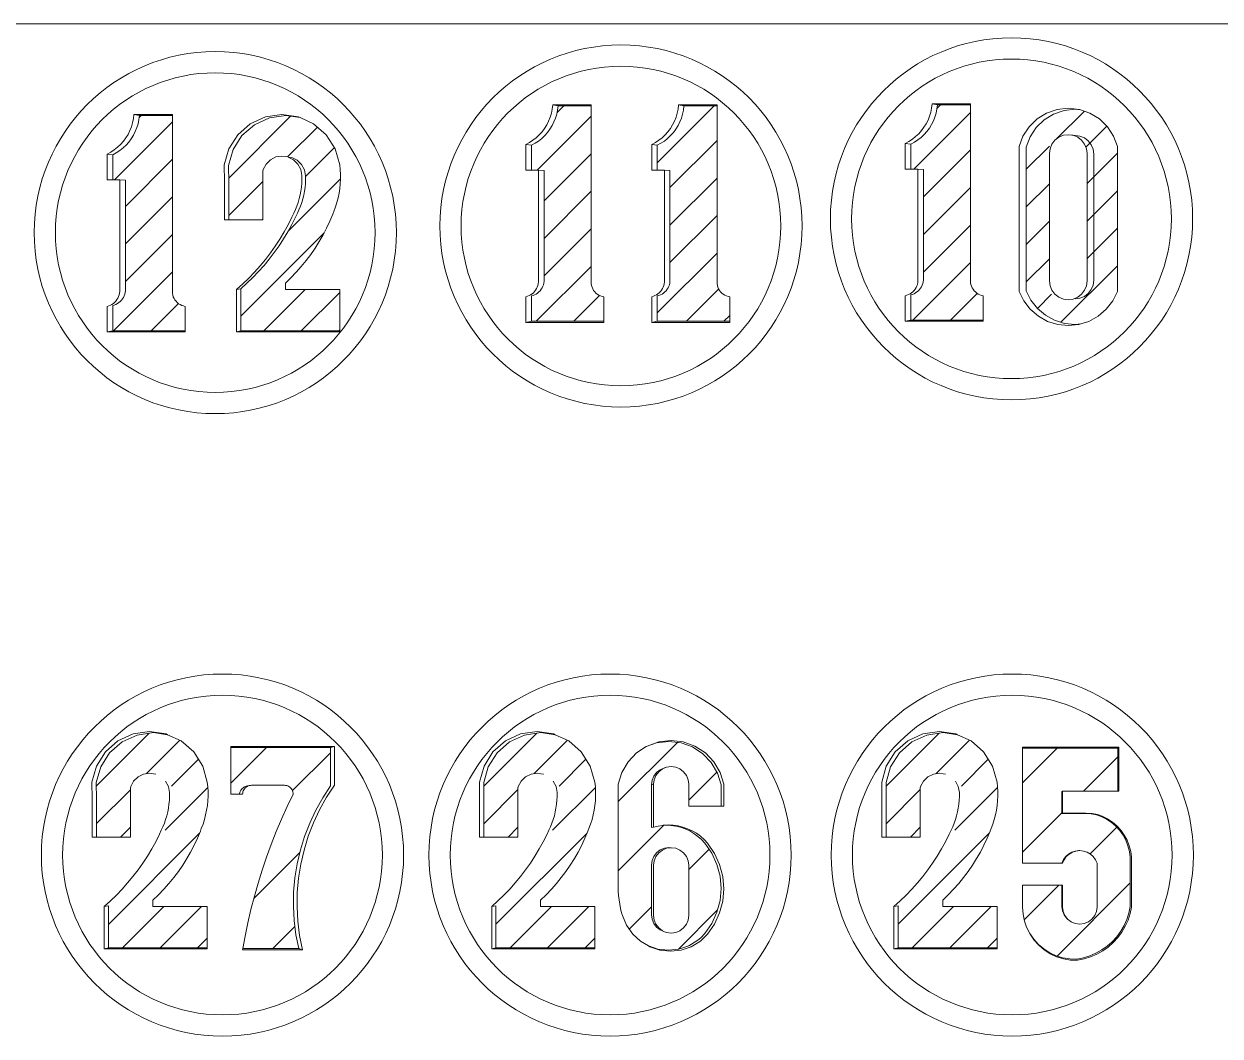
# Model space of a CAD drawing. Header units: inches. Extents: x 104 to 9740, y 936 to 6735.
# Drawn here: x 5808.2 to 5860.1, y 5726.1 to 5770.1 of the extents above; entities that cross this region are included whole.
import ezdxf

# ---------------------------------------------------------------- set-up
doc = ezdxf.new("R2010")
doc.units = ezdxf.units.IN
doc.header["$MEASUREMENT"] = 0
pattern_1 = [(45, (5264.4458, 6307.508), (-0.8148213, 0.8148213), [])]

msp = doc.modelspace()

# ---------------------------------------------------------------- hatches: boundary and pattern name
at = {"lineweight": 20}
h = msp.add_hatch(dxfattribs=at)
h.set_pattern_fill('ANSI31', color=256, scale=9.218651)
h.set_pattern_definition(pattern_1)
h.paths.add_polyline_path([(5833.193, 5758.266), (5833.124, 5758.299), (5833.058, 5758.34), (5832.999, 5758.388), (5832.945, 5758.444), (5832.898, 5758.505), (5832.859, 5758.571), (5832.828, 5758.642), (5832.805, 5758.715), (5832.791, 5758.791), (5832.787, 5758.868), (5832.787, 5766.509), (5831.353, 5766.509), (5831.332, 5766.33), (5831.295, 5766.154), (5831.244, 5765.982), (5831.177, 5765.815), (5831.096, 5765.654), (5831.002, 5765.501), (5830.895, 5765.357), (5830.776, 5765.222), (5830.645, 5765.099), (5830.504, 5764.987), (5830.354, 5764.888), (5830.196, 5764.802), (5830.196, 5763.72), (5830.508, 5763.72), (5830.746, 5763.703), (5830.746, 5758.898), (5830.736, 5758.824), (5830.718, 5758.751), (5830.693, 5758.681), (5830.66, 5758.613), (5830.621, 5758.55), (5830.575, 5758.491), (5830.523, 5758.437), (5830.466, 5758.388), (5830.404, 5758.346), (5830.338, 5758.311), (5830.268, 5758.283), (5830.196, 5758.262), (5830.196, 5757.163), (5833.342, 5757.163), (5833.342, 5758.226), (5833.266, 5758.242)])
h = msp.add_hatch(dxfattribs=at)
h.set_pattern_fill('ANSI31', color=256, scale=9.218651)
h.set_pattern_definition(pattern_1)
h.paths.add_polyline_path([(5838.658, 5758.266), (5838.588, 5758.299), (5838.523, 5758.34), (5838.463, 5758.388), (5838.409, 5758.444), (5838.362, 5758.505), (5838.323, 5758.571), (5838.292, 5758.642), (5838.269, 5758.715), (5838.256, 5758.791), (5838.251, 5758.868), (5838.251, 5766.509), (5836.817, 5766.509), (5836.796, 5766.33), (5836.759, 5766.154), (5836.708, 5765.982), (5836.641, 5765.815), (5836.561, 5765.654), (5836.466, 5765.501), (5836.359, 5765.357), (5836.24, 5765.222), (5836.109, 5765.099), (5835.968, 5764.987), (5835.818, 5764.888), (5835.66, 5764.802), (5835.66, 5763.72), (5835.973, 5763.72), (5836.21, 5763.703), (5836.21, 5758.898), (5836.2, 5758.824), (5836.183, 5758.751), (5836.157, 5758.681), (5836.125, 5758.613), (5836.085, 5758.55), (5836.039, 5758.491), (5835.987, 5758.437), (5835.93, 5758.388), (5835.868, 5758.346), (5835.802, 5758.311), (5835.733, 5758.283), (5835.66, 5758.262), (5835.66, 5757.163), (5838.806, 5757.163), (5838.806, 5758.226), (5838.731, 5758.242)])
h = msp.add_hatch(dxfattribs=at)
h.set_pattern_fill('ANSI31', color=256, scale=9.218651)
h.set_pattern_definition(pattern_1)
h.paths.add_polyline_path([(5849.657, 5758.313), (5849.587, 5758.346), (5849.522, 5758.387), (5849.462, 5758.435), (5849.408, 5758.49), (5849.361, 5758.551), (5849.322, 5758.618), (5849.291, 5758.688), (5849.269, 5758.762), (5849.255, 5758.838), (5849.25, 5758.915), (5849.25, 5766.555), (5847.816, 5766.555), (5847.795, 5766.377), (5847.759, 5766.201), (5847.707, 5766.028), (5847.641, 5765.861), (5847.56, 5765.701), (5847.466, 5765.548), (5847.358, 5765.403), (5847.239, 5765.269), (5847.109, 5765.145), (5846.968, 5765.034), (5846.818, 5764.934), (5846.66, 5764.849), (5846.66, 5763.766), (5846.972, 5763.766), (5847.21, 5763.749), (5847.21, 5758.945), (5847.2, 5758.871), (5847.182, 5758.798), (5847.157, 5758.727), (5847.124, 5758.66), (5847.085, 5758.596), (5847.039, 5758.537), (5846.987, 5758.483), (5846.929, 5758.435), (5846.867, 5758.393), (5846.801, 5758.358), (5846.732, 5758.33), (5846.66, 5758.309), (5846.66, 5757.209), (5849.805, 5757.209), (5849.805, 5758.272), (5849.73, 5758.288)])
h = msp.add_hatch(dxfattribs=at)
h.set_pattern_fill('ANSI31', color=256, scale=9.218651)
h.set_pattern_definition(pattern_1)
h.paths.add_polyline_path([(5851.671, 5764.72), (5851.671, 5758.491), (5851.873, 5758.082), (5852.152, 5757.722), (5852.499, 5757.426), (5852.897, 5757.205), (5853.332, 5757.068), (5853.786, 5757.022), (5854.035, 5757.048), (5854.391, 5757.159), (5854.794, 5757.382), (5855.143, 5757.682), (5855.426, 5758.045), (5855.629, 5758.458), (5855.629, 5764.748), (5855.46, 5765.203), (5855.195, 5765.609), (5854.847, 5765.947), (5854.434, 5766.202), (5854.028, 5766.341), (5853.786, 5766.368), (5853.308, 5766.315), (5852.854, 5766.159), (5852.445, 5765.907), (5852.101, 5765.572), (5851.839, 5765.17)])
h.paths.add_polyline_path([(5854.313, 5758.523), (5853.616, 5757.988), (5852.749, 5758.348), (5852.674, 5758.919), (5852.674, 5764.837), (5853.371, 5765.373), (5853.694, 5765.239), (5854.061, 5765.197), (5854.313, 5764.587)], flags=16)
h = msp.add_hatch(dxfattribs=at)
h.set_pattern_fill('ANSI31', color=256, scale=9.218651)
h.set_pattern_definition(pattern_1)
h.paths.add_polyline_path([(5815.027, 5757.851), (5814.957, 5757.884), (5814.892, 5757.925), (5814.832, 5757.973), (5814.778, 5758.029), (5814.731, 5758.09), (5814.692, 5758.156), (5814.661, 5758.227), (5814.638, 5758.3), (5814.625, 5758.376), (5814.62, 5758.453), (5814.62, 5766.093), (5813.186, 5766.093), (5813.165, 5765.915), (5813.128, 5765.739), (5813.077, 5765.567), (5813.01, 5765.4), (5812.93, 5765.239), (5812.835, 5765.086), (5812.728, 5764.942), (5812.609, 5764.807), (5812.478, 5764.684), (5812.337, 5764.572), (5812.187, 5764.473), (5812.029, 5764.387), (5812.029, 5763.305), (5812.342, 5763.305), (5812.579, 5763.288), (5812.579, 5758.483), (5812.569, 5758.409), (5812.552, 5758.336), (5812.526, 5758.266), (5812.494, 5758.198), (5812.454, 5758.135), (5812.408, 5758.075), (5812.356, 5758.021), (5812.299, 5757.973), (5812.237, 5757.931), (5812.171, 5757.896), (5812.101, 5757.868), (5812.029, 5757.847), (5812.029, 5756.748), (5815.175, 5756.748), (5815.175, 5757.811), (5815.1, 5757.826)])
h = msp.add_hatch(dxfattribs=at)
h.set_pattern_fill('ANSI31', color=256, scale=9.218651)
h.set_pattern_definition(pattern_1)
h.paths.add_polyline_path([(5821.881, 5758.544), (5819.522, 5758.544), (5819.522, 5758.821), (5819.763, 5759.051), (5819.994, 5759.291), (5820.215, 5759.539), (5820.425, 5759.797), (5820.625, 5760.063), (5820.814, 5760.337), (5820.991, 5760.619), (5821.157, 5760.908), (5821.311, 5761.203), (5821.452, 5761.504), (5821.581, 5761.811), (5821.624, 5761.931), (5821.697, 5762.123), (5821.759, 5762.319), (5821.812, 5762.518), (5821.854, 5762.719), (5821.885, 5762.923), (5821.906, 5763.127), (5821.916, 5763.333), (5821.915, 5763.538), (5821.903, 5763.744), (5821.881, 5763.948), (5821.683, 5764.644), (5821.295, 5765.256), (5820.75, 5765.732), (5820.159, 5766.004), (5819.54, 5766.093), (5818.831, 5765.991), (5818.18, 5765.691), (5817.64, 5765.22), (5817.256, 5764.614), (5817.06, 5763.925), (5817.067, 5763.208), (5817.067, 5761.559), (5818.543, 5761.559), (5818.543, 5763.727), (5818.682, 5763.988), (5818.873, 5764.174), (5819.112, 5764.294), (5819.376, 5764.335), (5819.54, 5764.308), (5819.64, 5764.294), (5819.644, 5764.291), (5819.802, 5764.267), (5820.038, 5764.149), (5820.228, 5763.964), (5820.352, 5763.731), (5820.399, 5763.47), (5820.399, 5763.303), (5820.391, 5763.136), (5820.375, 5762.969), (5820.351, 5762.804), (5820.319, 5762.639), (5820.279, 5762.477), (5820.232, 5762.316), (5820.176, 5762.158), (5820.113, 5762.003), (5820.043, 5761.851), (5819.964, 5761.678), (5819.803, 5761.358), (5819.631, 5761.044), (5819.446, 5760.738), (5819.25, 5760.438), (5819.043, 5760.146), (5818.826, 5759.861), (5818.597, 5759.586), (5818.359, 5759.318), (5818.111, 5759.06), (5817.853, 5758.812), (5817.586, 5758.573), (5817.586, 5756.748), (5821.881, 5756.748)])
h = msp.add_hatch(dxfattribs=at)
h.set_pattern_fill('ANSI31', color=256, scale=9.218651)
h.set_pattern_definition([(45, (5175.9085, 6307.508), (-0.8148213, 0.8148213), [])])
h.paths.add_polyline_path([(5816.133, 5731.764), (5813.776, 5731.764), (5813.776, 5732.042), (5814.017, 5732.271), (5814.248, 5732.511), (5814.468, 5732.759), (5814.679, 5733.017), (5814.879, 5733.283), (5815.067, 5733.556), (5815.244, 5733.838), (5815.41, 5734.126), (5815.563, 5734.421), (5815.704, 5734.723), (5815.833, 5735.029), (5815.876, 5735.149), (5815.949, 5735.341), (5816.012, 5735.537), (5816.064, 5735.735), (5816.106, 5735.936), (5816.137, 5736.14), (5816.158, 5736.344), (5816.168, 5736.549), (5816.167, 5736.755), (5816.156, 5736.96), (5816.133, 5737.164), (5815.935, 5737.86), (5815.548, 5738.471), (5815.003, 5738.947), (5814.412, 5739.218), (5813.795, 5739.308), (5813.086, 5739.205), (5812.435, 5738.906), (5811.896, 5738.435), (5811.512, 5737.83), (5811.316, 5737.141), (5811.323, 5736.425), (5811.323, 5734.777), (5812.798, 5734.777), (5812.798, 5736.943), (5812.937, 5737.204), (5813.128, 5737.39), (5813.367, 5737.509), (5813.63, 5737.55), (5813.795, 5737.523), (5813.894, 5737.509), (5813.898, 5737.507), (5814.056, 5737.483), (5814.292, 5737.365), (5814.481, 5737.18), (5814.605, 5736.947), (5814.653, 5736.687), (5814.653, 5736.52), (5814.645, 5736.353), (5814.629, 5736.186), (5814.605, 5736.021), (5814.573, 5735.856), (5814.533, 5735.694), (5814.485, 5735.534), (5814.43, 5735.376), (5814.367, 5735.221), (5814.297, 5735.069), (5814.218, 5734.896), (5814.057, 5734.576), (5813.885, 5734.263), (5813.7, 5733.956), (5813.505, 5733.657), (5813.298, 5733.365), (5813.08, 5733.081), (5812.852, 5732.805), (5812.614, 5732.538), (5812.366, 5732.28), (5812.109, 5732.032), (5811.842, 5731.794), (5811.842, 5729.97), (5816.133, 5729.97)])
h = msp.add_hatch(dxfattribs=at)
h.set_pattern_fill('ANSI31', color=256, scale=9.218651)
h.set_pattern_definition([(45, (5192.725, 6307.508), (-0.8148213, 0.8148213), [])])
h.paths.add_polyline_path([(5832.95, 5731.764), (5830.592, 5731.764), (5830.592, 5732.042), (5830.833, 5732.271), (5831.064, 5732.511), (5831.285, 5732.759), (5831.495, 5733.017), (5831.695, 5733.283), (5831.884, 5733.556), (5832.061, 5733.838), (5832.226, 5734.126), (5832.38, 5734.421), (5832.521, 5734.723), (5832.65, 5735.029), (5832.693, 5735.149), (5832.766, 5735.341), (5832.828, 5735.537), (5832.88, 5735.735), (5832.922, 5735.936), (5832.954, 5736.14), (5832.974, 5736.344), (5832.984, 5736.549), (5832.984, 5736.755), (5832.972, 5736.96), (5832.95, 5737.164), (5832.752, 5737.86), (5832.364, 5738.471), (5831.82, 5738.947), (5831.229, 5739.218), (5830.611, 5739.308), (5829.902, 5739.205), (5829.252, 5738.906), (5828.712, 5738.435), (5828.329, 5737.83), (5828.132, 5737.141), (5828.139, 5736.425), (5828.139, 5734.777), (5829.615, 5734.777), (5829.615, 5736.943), (5829.753, 5737.204), (5829.945, 5737.39), (5830.183, 5737.509), (5830.447, 5737.55), (5830.611, 5737.523), (5830.711, 5737.509), (5830.715, 5737.507), (5830.872, 5737.483), (5831.108, 5737.365), (5831.298, 5737.18), (5831.422, 5736.947), (5831.469, 5736.687), (5831.469, 5736.52), (5831.461, 5736.353), (5831.445, 5736.186), (5831.421, 5736.021), (5831.389, 5735.856), (5831.349, 5735.694), (5831.302, 5735.534), (5831.246, 5735.376), (5831.183, 5735.221), (5831.113, 5735.069), (5831.035, 5734.896), (5830.874, 5734.576), (5830.701, 5734.263), (5830.517, 5733.956), (5830.321, 5733.657), (5830.114, 5733.365), (5829.897, 5733.081), (5829.669, 5732.805), (5829.431, 5732.538), (5829.183, 5732.28), (5828.925, 5732.032), (5828.659, 5731.794), (5828.659, 5729.97), (5832.95, 5729.97)])
h = msp.add_hatch(dxfattribs=at)
h.set_pattern_fill('ANSI31', color=256, scale=9.218651)
h.set_pattern_definition([(45, (5210.178, 6307.508), (-0.8148213, 0.8148213), [])])
h.paths.add_polyline_path([(5850.403, 5731.764), (5848.046, 5731.764), (5848.046, 5732.042), (5848.286, 5732.271), (5848.517, 5732.511), (5848.738, 5732.759), (5848.948, 5733.017), (5849.148, 5733.283), (5849.337, 5733.556), (5849.514, 5733.838), (5849.679, 5734.126), (5849.833, 5734.421), (5849.974, 5734.723), (5850.103, 5735.029), (5850.146, 5735.149), (5850.219, 5735.341), (5850.281, 5735.537), (5850.333, 5735.735), (5850.375, 5735.936), (5850.407, 5736.14), (5850.427, 5736.344), (5850.437, 5736.549), (5850.437, 5736.755), (5850.425, 5736.96), (5850.403, 5737.164), (5850.205, 5737.86), (5849.817, 5738.471), (5849.273, 5738.947), (5848.682, 5739.218), (5848.064, 5739.308), (5847.355, 5739.205), (5846.705, 5738.906), (5846.165, 5738.435), (5845.782, 5737.83), (5845.585, 5737.141), (5845.592, 5736.425), (5845.592, 5734.777), (5847.068, 5734.777), (5847.068, 5736.943), (5847.207, 5737.204), (5847.398, 5737.39), (5847.636, 5737.509), (5847.9, 5737.55), (5848.064, 5737.523), (5848.164, 5737.509), (5848.168, 5737.507), (5848.325, 5737.483), (5848.562, 5737.365), (5848.751, 5737.18), (5848.875, 5736.947), (5848.922, 5736.687), (5848.922, 5736.52), (5848.914, 5736.353), (5848.898, 5736.186), (5848.874, 5736.021), (5848.842, 5735.856), (5848.803, 5735.694), (5848.755, 5735.534), (5848.699, 5735.376), (5848.636, 5735.221), (5848.566, 5735.069), (5848.488, 5734.896), (5848.327, 5734.576), (5848.154, 5734.263), (5847.97, 5733.956), (5847.774, 5733.657), (5847.567, 5733.365), (5847.35, 5733.081), (5847.122, 5732.805), (5846.884, 5732.538), (5846.636, 5732.28), (5846.378, 5732.032), (5846.112, 5731.794), (5846.112, 5729.97), (5850.403, 5729.97)])
h = msp.add_hatch(dxfattribs=at)
h.set_pattern_fill('ANSI31', color=256, scale=17)
h.set_pattern_definition([(45, (4841.252, 6621.8577), (-1.502602, 1.502602), [])])
h.paths.add_polyline_path([(5837.726, 5734.506), (5837.582, 5734.664), (5837.423, 5734.807), (5837.251, 5734.933), (5837.067, 5735.042), (5836.874, 5735.132), (5836.672, 5735.203), (5836.465, 5735.254), (5836.253, 5735.283), (5836.039, 5735.292), (5835.893, 5735.284), (5835.705, 5735.254), (5835.496, 5735.199), (5835.408, 5735.192), (5835.408, 5737.042), (5835.434, 5737.239), (5835.51, 5737.422), (5835.63, 5737.579), (5835.788, 5737.699), (5835.971, 5737.775), (5836.064, 5737.808), (5836.262, 5737.834), (5836.46, 5737.808), (5836.645, 5737.731), (5836.804, 5737.609), (5836.926, 5737.451), (5837.002, 5737.266), (5837.028, 5737.068), (5837.028, 5736.115), (5838.429, 5736.115), (5838.429, 5737.042), (5838.272, 5737.551), (5838.002, 5738.01), (5837.635, 5738.395), (5837.189, 5738.686), (5836.689, 5738.867), (5836.167, 5738.928), (5836.16, 5738.928), (5835.631, 5738.867), (5835.179, 5738.704), (5834.765, 5738.434), (5834.394, 5738.045), (5834.122, 5737.581), (5833.964, 5737.068), (5833.964, 5732.616), (5833.968, 5732.426), (5833.981, 5732.235), (5834.001, 5732.046), (5834.031, 5731.858), (5834.068, 5731.671), (5834.114, 5731.486), (5834.148, 5731.372), (5834.327, 5730.945), (5834.593, 5730.567), (5834.933, 5730.253), (5835.273, 5730.052), (5835.68, 5729.917), (5836.135, 5729.868), (5836.591, 5729.917), (5837.026, 5730.061), (5837.421, 5730.294), (5837.544, 5730.408), (5837.726, 5730.594), (5838.027, 5731.03), (5838.248, 5731.51), (5838.383, 5732.022), (5838.429, 5732.55), (5838.383, 5733.077), (5838.248, 5733.589), (5838.027, 5734.07)])
h.paths.add_polyline_path([(5835.434, 5733.754), (5835.51, 5733.937), (5835.63, 5734.094), (5835.788, 5734.215), (5835.971, 5734.291), (5836.167, 5734.316), (5836.262, 5734.315), (5836.46, 5734.289), (5836.645, 5734.212), (5836.804, 5734.09), (5836.926, 5733.932), (5837.002, 5733.747), (5837.028, 5733.549), (5837.028, 5731.372), (5837.002, 5731.174), (5836.926, 5730.989), (5836.804, 5730.83), (5836.645, 5730.708), (5836.46, 5730.632), (5836.262, 5730.606), (5836.064, 5730.632), (5835.971, 5730.669), (5835.879, 5730.708), (5835.788, 5730.745), (5835.63, 5730.866), (5835.51, 5731.023), (5835.434, 5731.206), (5835.408, 5731.402), (5835.408, 5733.558)], flags=16)
h = msp.add_hatch(dxfattribs=at)
h.set_pattern_fill('ANSI31', color=256, scale=17)
h.set_pattern_definition([(45, (4838.834, 6622.025), (-1.502602, 1.502602), [])])
h.paths.add_polyline_path([(5819.936, 5733.002), (5820.033, 5733.613), (5820.173, 5734.215), (5820.354, 5734.805), (5820.577, 5735.382), (5820.84, 5735.941), (5821.141, 5736.481), (5821.479, 5736.998), (5821.479, 5738.668), (5817.149, 5738.668), (5817.149, 5736.634), (5817.534, 5736.634), (5817.538, 5736.688), (5817.57, 5736.784), (5817.627, 5736.868), (5817.703, 5736.935), (5817.794, 5736.98), (5817.818, 5736.985), (5817.771, 5736.968), (5817.725, 5736.946), (5817.684, 5736.918), (5817.646, 5736.885), (5817.612, 5736.847), (5817.584, 5736.805), (5817.562, 5736.76), (5817.546, 5736.712), (5817.536, 5736.663), (5817.534, 5736.634), (5817.668, 5736.634), (5817.673, 5736.71), (5817.706, 5736.807), (5817.763, 5736.892), (5817.84, 5736.959), (5817.931, 5737.005), (5818.006, 5737.02), (5818.057, 5737.023), (5819.512, 5737.023), (5819.604, 5737.005), (5819.695, 5736.959), (5819.771, 5736.892), (5819.827, 5736.807), (5819.858, 5736.71), (5819.862, 5736.634), (5819.605, 5736.099), (5819.361, 5735.559), (5819.13, 5735.012), (5818.913, 5734.46), (5818.709, 5733.903), (5818.518, 5733.341), (5818.342, 5732.775), (5818.179, 5732.204), (5818.03, 5731.63), (5817.895, 5731.053), (5817.775, 5730.472), (5817.676, 5729.932), (5820.1, 5729.932), (5819.981, 5730.539), (5819.905, 5731.152), (5819.872, 5731.769), (5819.882, 5732.387)])
h = msp.add_hatch(dxfattribs=at)
h.set_pattern_fill('ANSI31', color=256, scale=17)
h.set_pattern_definition([(45, (4845.482, 6621.373), (-1.502602, 1.502602), [])])
h.paths.add_polyline_path([(5855.723, 5735.064), (5855.551, 5735.251), (5855.357, 5735.415), (5855.145, 5735.554), (5854.917, 5735.666), (5854.72, 5735.734), (5854.49, 5735.783), (5854.218, 5735.802), (5853.218, 5735.802), (5853.218, 5736.769), (5855.641, 5736.769), (5855.641, 5738.629), (5851.511, 5738.629), (5851.511, 5733.648), (5853.218, 5733.648), (5853.284, 5733.797), (5853.38, 5733.928), (5853.501, 5734.037), (5853.642, 5734.119), (5853.796, 5734.169), (5853.975, 5734.188), (5854.155, 5734.169), (5854.312, 5734.118), (5854.454, 5734.036), (5854.576, 5733.926), (5854.673, 5733.793), (5854.74, 5733.642), (5854.74, 5731.739), (5854.714, 5731.546), (5854.639, 5731.365), (5854.521, 5731.21), (5854.366, 5731.091), (5854.185, 5731.017), (5853.992, 5730.991), (5853.798, 5731.017), (5853.618, 5731.091), (5853.448, 5731.222), (5853.317, 5731.393), (5853.243, 5731.571), (5853.218, 5731.763), (5853.218, 5732.691), (5851.511, 5732.691), (5851.511, 5731.739), (5851.531, 5731.431), (5851.592, 5731.129), (5851.682, 5730.87), (5851.82, 5730.597), (5851.993, 5730.345), (5852.198, 5730.118), (5852.431, 5729.921), (5852.688, 5729.756), (5852.965, 5729.627), (5853.257, 5729.536), (5853.558, 5729.485), (5853.863, 5729.474), (5854.148, 5729.53), (5854.426, 5729.616), (5854.693, 5729.731), (5854.946, 5729.874), (5855.183, 5730.043), (5855.4, 5730.235), (5855.595, 5730.45), (5855.767, 5730.685), (5855.913, 5730.936), (5856.031, 5731.202), (5856.12, 5731.478), (5856.18, 5731.763), (5856.18, 5733.648), (5856.179, 5733.901), (5856.147, 5734.153), (5856.084, 5734.399), (5855.991, 5734.635), (5855.87, 5734.858)])

# ---------------------------------------------------------------- linework, layer by layer
for p, q in [((6054.431, 5770.07), (5667.676, 5770.07)), ((5830.196, 5764.802), (5830.196, 5763.72)), ((5835.66, 5764.802), (5835.66, 5763.72)), ((5846.66, 5764.849), (5846.66, 5763.766)), ((5812.029, 5764.387), (5812.029, 5763.305)), ((5830.196, 5757.163), (5833.342, 5757.163)), ((5835.66, 5757.163), (5838.806, 5757.163)), ((5846.66, 5757.209), (5849.805, 5757.209)), ((5812.029, 5756.748), (5815.175, 5756.748)), ((5855.641, 5738.629), (5855.641, 5736.769)), ((5836.064, 5737.808), (5836.262, 5737.834)), ((5853.244, 5736.769), (5853.244, 5735.818)), ((5853.992, 5734.186), (5854.155, 5734.169)), ((5854.155, 5734.169), (5854.312, 5734.118)), ((5854.312, 5734.118), (5854.454, 5734.036)), ((5851.511, 5733.648), (5853.218, 5733.648)), ((5854.454, 5734.036), (5854.576, 5733.926)), ((5854.576, 5733.926), (5854.673, 5733.793)), ((5854.673, 5733.793), (5854.74, 5733.642)), ((5854.74, 5733.642), (5854.74, 5731.739)), ((5854.714, 5731.546), (5854.639, 5731.365)), ((5854.74, 5731.739), (5854.714, 5731.546)), ((5853.618, 5731.091), (5853.463, 5731.21)), ((5853.798, 5731.017), (5853.618, 5731.091)), ((5853.992, 5730.991), (5853.798, 5731.017)), ((5854.185, 5731.017), (5853.992, 5730.991)), ((5854.366, 5731.091), (5854.185, 5731.017)), ((5854.521, 5731.21), (5854.366, 5731.091)), ((5854.639, 5731.365), (5854.521, 5731.21)), ((5817.676, 5729.932), (5820.1, 5729.932))]:
    msp.add_line(p, q, dxfattribs=at)
for points in [[(5829.953, 5757.116), (5833.342, 5757.116), (5833.342, 5757.163), (5833.342, 5758.226), (5833.266, 5758.242), (5833.193, 5758.266), (5833.124, 5758.299), (5833.058, 5758.34), (5832.999, 5758.388), (5832.945, 5758.444), (5832.898, 5758.505), (5832.859, 5758.571), (5832.828, 5758.642), (5832.805, 5758.715), (5832.791, 5758.791), (5832.787, 5758.868), (5832.787, 5766.509), (5832.787, 5766.553), (5831.121, 5766.553), (5831.1, 5766.373), (5831.063, 5766.195), (5831.011, 5766.021), (5830.944, 5765.853), (5830.862, 5765.69), (5830.767, 5765.536), (5830.659, 5765.39), (5830.538, 5765.254), (5830.406, 5765.13), (5830.264, 5765.017), (5830.113, 5764.917), (5829.953, 5764.83), (5829.953, 5763.72), (5830.196, 5763.72), (5830.508, 5763.72), (5830.508, 5758.868), (5830.498, 5758.793), (5830.48, 5758.72), (5830.455, 5758.648), (5830.422, 5758.58), (5830.382, 5758.516), (5830.336, 5758.456), (5830.283, 5758.402), (5830.226, 5758.353), (5830.163, 5758.311), (5830.096, 5758.275), (5830.026, 5758.247), (5829.953, 5758.226), (5829.953, 5757.116), (5830.196, 5757.163), (5830.196, 5758.262), (5830.268, 5758.283), (5830.338, 5758.311), (5830.404, 5758.346), (5830.466, 5758.388), (5830.523, 5758.437), (5830.575, 5758.491), (5830.621, 5758.55), (5830.66, 5758.613), (5830.693, 5758.681), (5830.718, 5758.751), (5830.736, 5758.824), (5830.746, 5758.898), (5830.746, 5763.703), (5830.508, 5763.72)], [(5829.953, 5764.83), (5830.196, 5764.802), (5830.354, 5764.888), (5830.504, 5764.987), (5830.645, 5765.099), (5830.776, 5765.222), (5830.895, 5765.357), (5831.002, 5765.501), (5831.096, 5765.654), (5831.177, 5765.815), (5831.244, 5765.982), (5831.295, 5766.154), (5831.332, 5766.33), (5831.353, 5766.509)], [(5831.121, 5766.553), (5831.353, 5766.509), (5832.787, 5766.509)], [(5835.417, 5757.116), (5838.806, 5757.116), (5838.806, 5757.163), (5838.806, 5758.226), (5838.731, 5758.242), (5838.658, 5758.266), (5838.588, 5758.299), (5838.523, 5758.34), (5838.463, 5758.388), (5838.409, 5758.444), (5838.362, 5758.505), (5838.323, 5758.571), (5838.292, 5758.642), (5838.269, 5758.715), (5838.256, 5758.791), (5838.251, 5758.868), (5838.251, 5766.509), (5838.251, 5766.553), (5836.586, 5766.553), (5836.564, 5766.373), (5836.527, 5766.195), (5836.475, 5766.021), (5836.408, 5765.853), (5836.326, 5765.69), (5836.231, 5765.536), (5836.123, 5765.39), (5836.002, 5765.254), (5835.871, 5765.13), (5835.728, 5765.017), (5835.577, 5764.917), (5835.417, 5764.83), (5835.417, 5763.72), (5835.66, 5763.72), (5835.973, 5763.72), (5835.973, 5758.868), (5835.963, 5758.793), (5835.945, 5758.72), (5835.919, 5758.648), (5835.886, 5758.58), (5835.846, 5758.516), (5835.8, 5758.456), (5835.748, 5758.402), (5835.69, 5758.353), (5835.627, 5758.311), (5835.56, 5758.275), (5835.49, 5758.247), (5835.417, 5758.226), (5835.417, 5757.116), (5835.66, 5757.163), (5835.66, 5758.262), (5835.733, 5758.283), (5835.802, 5758.311), (5835.868, 5758.346), (5835.93, 5758.388), (5835.987, 5758.437), (5836.039, 5758.491), (5836.085, 5758.55), (5836.125, 5758.613), (5836.157, 5758.681), (5836.183, 5758.751), (5836.2, 5758.824), (5836.21, 5758.898), (5836.21, 5763.703), (5835.973, 5763.72)], [(5835.417, 5764.83), (5835.66, 5764.802), (5835.818, 5764.888), (5835.968, 5764.987), (5836.109, 5765.099), (5836.24, 5765.222), (5836.359, 5765.357), (5836.466, 5765.501), (5836.561, 5765.654), (5836.641, 5765.815), (5836.708, 5765.982), (5836.759, 5766.154), (5836.796, 5766.33), (5836.817, 5766.509)], [(5836.586, 5766.553), (5836.817, 5766.509), (5838.251, 5766.509)], [(5846.417, 5757.162), (5849.805, 5757.162), (5849.805, 5757.209), (5849.805, 5758.272), (5849.73, 5758.288), (5849.657, 5758.313), (5849.587, 5758.346), (5849.522, 5758.387), (5849.462, 5758.435), (5849.408, 5758.49), (5849.361, 5758.551), (5849.322, 5758.618), (5849.291, 5758.688), (5849.269, 5758.762), (5849.255, 5758.838), (5849.25, 5758.915), (5849.25, 5766.555), (5849.25, 5766.6), (5847.585, 5766.6), (5847.563, 5766.419), (5847.527, 5766.242), (5847.474, 5766.068), (5847.407, 5765.899), (5847.326, 5765.737), (5847.231, 5765.582), (5847.122, 5765.437), (5847.002, 5765.301), (5846.87, 5765.176), (5846.728, 5765.063), (5846.576, 5764.963), (5846.417, 5764.876), (5846.417, 5763.766), (5846.66, 5763.766), (5846.972, 5763.766), (5846.972, 5758.915), (5846.962, 5758.84), (5846.944, 5758.766), (5846.918, 5758.695), (5846.886, 5758.627), (5846.846, 5758.563), (5846.799, 5758.503), (5846.747, 5758.448), (5846.689, 5758.399), (5846.626, 5758.357), (5846.56, 5758.322), (5846.489, 5758.293), (5846.417, 5758.272), (5846.417, 5757.162), (5846.66, 5757.209), (5846.66, 5758.309), (5846.732, 5758.33), (5846.801, 5758.358), (5846.867, 5758.393), (5846.929, 5758.435), (5846.987, 5758.483), (5847.039, 5758.537), (5847.085, 5758.596), (5847.124, 5758.66), (5847.157, 5758.727), (5847.182, 5758.798), (5847.2, 5758.871), (5847.21, 5758.945), (5847.21, 5763.749), (5846.972, 5763.766)], [(5846.417, 5764.876), (5846.66, 5764.849), (5846.818, 5764.934), (5846.968, 5765.034), (5847.109, 5765.145), (5847.239, 5765.269), (5847.358, 5765.403), (5847.466, 5765.548), (5847.56, 5765.701), (5847.641, 5765.861), (5847.707, 5766.028), (5847.759, 5766.201), (5847.795, 5766.377), (5847.816, 5766.555)], [(5847.585, 5766.6), (5847.816, 5766.555), (5849.25, 5766.555)], [(5854.035, 5757.048), (5853.786, 5757.022), (5853.332, 5757.068), (5852.897, 5757.205), (5852.499, 5757.426), (5852.152, 5757.722), (5851.873, 5758.082), (5851.671, 5758.491), (5851.671, 5764.72), (5851.839, 5765.17), (5852.101, 5765.572), (5852.445, 5765.907), (5852.854, 5766.159), (5853.308, 5766.315), (5853.786, 5766.368), (5854.028, 5766.341)], [(5811.786, 5756.7), (5815.175, 5756.7), (5815.175, 5756.748), (5815.175, 5757.811), (5815.1, 5757.826), (5815.027, 5757.851), (5814.957, 5757.884), (5814.892, 5757.925), (5814.832, 5757.973), (5814.778, 5758.029), (5814.731, 5758.09), (5814.692, 5758.156), (5814.661, 5758.227), (5814.638, 5758.3), (5814.625, 5758.376), (5814.62, 5758.453), (5814.62, 5766.093), (5814.62, 5766.138), (5812.954, 5766.138), (5812.933, 5765.958), (5812.896, 5765.78), (5812.844, 5765.606), (5812.777, 5765.438), (5812.695, 5765.275), (5812.6, 5765.121), (5812.492, 5764.975), (5812.371, 5764.839), (5812.24, 5764.714), (5812.097, 5764.602), (5811.946, 5764.501), (5811.786, 5764.415), (5811.786, 5763.305), (5812.029, 5763.305), (5812.342, 5763.305), (5812.342, 5758.453), (5812.331, 5758.378), (5812.314, 5758.305), (5812.288, 5758.233), (5812.255, 5758.165), (5812.215, 5758.101), (5812.169, 5758.041), (5812.117, 5757.987), (5812.059, 5757.938), (5811.996, 5757.895), (5811.929, 5757.86), (5811.859, 5757.832), (5811.786, 5757.811), (5811.786, 5756.7), (5812.029, 5756.748), (5812.029, 5757.847), (5812.101, 5757.868), (5812.171, 5757.896), (5812.237, 5757.931), (5812.299, 5757.973), (5812.356, 5758.021), (5812.408, 5758.075), (5812.454, 5758.135), (5812.494, 5758.198), (5812.526, 5758.266), (5812.552, 5758.336), (5812.569, 5758.409), (5812.579, 5758.483), (5812.579, 5763.288), (5812.342, 5763.305)], [(5811.786, 5764.415), (5812.029, 5764.387), (5812.187, 5764.473), (5812.337, 5764.572), (5812.478, 5764.684), (5812.609, 5764.807), (5812.728, 5764.942), (5812.835, 5765.086), (5812.93, 5765.239), (5813.01, 5765.4), (5813.077, 5765.567), (5813.128, 5765.739), (5813.165, 5765.915), (5813.186, 5766.093)], [(5812.954, 5766.138), (5813.186, 5766.093), (5814.62, 5766.093)], [(5816.878, 5761.559), (5816.878, 5763.224), (5816.871, 5763.948), (5817.069, 5764.644), (5817.457, 5765.256), (5818.002, 5765.732), (5818.66, 5766.034), (5819.376, 5766.138), (5820.092, 5766.034), (5820.159, 5766.004), (5820.75, 5765.732), (5821.295, 5765.256), (5821.683, 5764.644), (5821.881, 5763.948), (5821.903, 5763.744), (5821.915, 5763.538), (5821.916, 5763.333), (5821.906, 5763.127), (5821.885, 5762.923), (5821.854, 5762.719), (5821.812, 5762.518), (5821.759, 5762.319), (5821.697, 5762.123), (5821.624, 5761.931), (5821.581, 5761.811), (5821.452, 5761.504), (5821.311, 5761.203), (5821.157, 5760.908), (5820.991, 5760.619), (5820.814, 5760.337), (5820.625, 5760.063), (5820.425, 5759.797), (5820.215, 5759.539), (5819.994, 5759.291), (5819.763, 5759.051), (5819.522, 5758.821), (5819.522, 5758.544), (5821.881, 5758.544), (5821.881, 5756.748), (5821.881, 5756.7), (5817.403, 5756.7)], [(5817.067, 5761.559), (5817.067, 5763.208), (5817.06, 5763.925), (5817.256, 5764.614), (5817.64, 5765.22), (5818.18, 5765.691), (5818.831, 5765.991), (5819.54, 5766.093), (5820.159, 5766.004)], [(5853.786, 5758.136), (5853.996, 5758.163), (5854.192, 5758.244), (5854.36, 5758.373), (5854.489, 5758.541), (5854.57, 5758.737), (5854.598, 5758.947), (5854.598, 5764.417), (5854.57, 5764.627), (5854.489, 5764.822), (5854.36, 5764.991), (5854.192, 5765.12), (5853.996, 5765.201), (5853.786, 5765.228), (5853.494, 5765.262), (5853.281, 5765.234), (5853.084, 5765.152), (5852.914, 5765.022), (5852.784, 5764.852), (5852.702, 5764.654), (5852.674, 5764.442), (5852.674, 5758.919)], [(5852.674, 5758.919), (5852.702, 5758.707), (5852.784, 5758.509), (5852.914, 5758.339), (5853.084, 5758.209), (5853.281, 5758.127), (5853.494, 5758.099), (5853.706, 5758.127), (5853.904, 5758.209), (5854.073, 5758.339), (5854.204, 5758.509), (5854.286, 5758.707), (5854.313, 5758.919), (5854.313, 5764.442), (5854.286, 5764.654), (5854.204, 5764.852), (5854.073, 5765.022), (5853.904, 5765.152), (5853.706, 5765.234), (5853.494, 5765.262)], [(5816.878, 5761.559), (5817.067, 5761.559), (5818.543, 5761.559), (5818.543, 5763.679), (5818.557, 5763.752), (5818.682, 5763.988), (5818.873, 5764.174), (5819.112, 5764.294), (5819.376, 5764.335), (5819.54, 5764.308), (5819.64, 5764.294), (5819.644, 5764.291)], [(5820.07, 5763.988), (5819.879, 5764.174), (5819.644, 5764.291), (5819.802, 5764.267), (5820.038, 5764.149), (5820.228, 5763.964), (5820.352, 5763.731), (5820.399, 5763.47), (5820.399, 5763.303), (5820.391, 5763.136), (5820.375, 5762.969), (5820.351, 5762.804), (5820.319, 5762.639), (5820.279, 5762.477), (5820.232, 5762.316), (5820.176, 5762.158), (5820.113, 5762.003), (5820.043, 5761.851), (5819.964, 5761.678), (5819.803, 5761.358), (5819.631, 5761.044), (5819.446, 5760.738), (5819.25, 5760.438), (5819.043, 5760.146), (5818.826, 5759.861), (5818.597, 5759.586), (5818.359, 5759.318), (5818.111, 5759.06), (5817.853, 5758.812), (5817.586, 5758.573)], [(5820.07, 5763.988), (5820.195, 5763.752), (5820.243, 5763.489), (5820.243, 5763.32), (5820.235, 5763.151), (5820.219, 5762.983), (5820.195, 5762.816), (5820.163, 5762.65), (5820.122, 5762.486), (5820.074, 5762.324), (5820.018, 5762.164), (5819.955, 5762.008), (5819.883, 5761.854), (5819.804, 5761.679), (5819.642, 5761.356), (5819.467, 5761.039), (5819.281, 5760.729), (5819.083, 5760.427), (5818.874, 5760.132), (5818.654, 5759.845), (5818.424, 5759.566), (5818.183, 5759.296), (5817.932, 5759.036), (5817.672, 5758.785), (5817.403, 5758.544), (5817.403, 5756.7), (5817.586, 5756.748), (5821.881, 5756.748)], [(5817.403, 5758.544), (5817.586, 5758.573), (5817.586, 5756.748)], [(5811.134, 5734.777), (5811.134, 5736.441), (5811.127, 5737.164), (5811.326, 5737.86), (5811.713, 5738.471), (5812.257, 5738.947), (5812.915, 5739.249), (5813.63, 5739.352), (5814.346, 5739.249), (5814.412, 5739.218), (5815.003, 5738.947), (5815.548, 5738.471), (5815.935, 5737.86), (5816.133, 5737.164), (5816.156, 5736.96), (5816.167, 5736.755), (5816.168, 5736.549), (5816.158, 5736.344), (5816.137, 5736.14), (5816.106, 5735.936), (5816.064, 5735.735), (5816.012, 5735.537), (5815.949, 5735.341), (5815.876, 5735.149), (5815.833, 5735.029), (5815.704, 5734.723), (5815.563, 5734.421), (5815.41, 5734.126), (5815.244, 5733.838), (5815.067, 5733.556), (5814.879, 5733.283), (5814.679, 5733.017), (5814.468, 5732.759), (5814.248, 5732.511), (5814.017, 5732.271), (5813.776, 5732.042), (5813.776, 5731.764), (5816.133, 5731.764), (5816.133, 5729.97), (5816.133, 5729.923), (5811.659, 5729.923)], [(5811.323, 5734.777), (5811.323, 5736.425), (5811.316, 5737.141), (5811.512, 5737.83), (5811.896, 5738.435), (5812.435, 5738.906), (5813.086, 5739.205), (5813.795, 5739.308), (5814.412, 5739.218)], [(5827.951, 5734.777), (5827.951, 5736.441), (5827.944, 5737.164), (5828.142, 5737.86), (5828.529, 5738.471), (5829.074, 5738.947), (5829.731, 5739.249), (5830.447, 5739.352), (5831.163, 5739.249), (5831.229, 5739.218), (5831.82, 5738.947), (5832.364, 5738.471), (5832.752, 5737.86), (5832.95, 5737.164), (5832.972, 5736.96), (5832.984, 5736.755), (5832.984, 5736.549), (5832.974, 5736.344), (5832.954, 5736.14), (5832.922, 5735.936), (5832.88, 5735.735), (5832.828, 5735.537), (5832.766, 5735.341), (5832.693, 5735.149), (5832.65, 5735.029), (5832.521, 5734.723), (5832.38, 5734.421), (5832.226, 5734.126), (5832.061, 5733.838), (5831.884, 5733.556), (5831.695, 5733.283), (5831.495, 5733.017), (5831.285, 5732.759), (5831.064, 5732.511), (5830.833, 5732.271), (5830.592, 5732.042), (5830.592, 5731.764), (5832.95, 5731.764), (5832.95, 5729.97), (5832.95, 5729.923), (5828.475, 5729.923)], [(5828.139, 5734.777), (5828.139, 5736.425), (5828.132, 5737.141), (5828.329, 5737.83), (5828.712, 5738.435), (5829.252, 5738.906), (5829.902, 5739.205), (5830.611, 5739.308), (5831.229, 5739.218)], [(5845.404, 5734.777), (5845.404, 5736.441), (5845.397, 5737.164), (5845.595, 5737.86), (5845.982, 5738.471), (5846.527, 5738.947), (5847.184, 5739.249), (5847.9, 5739.352), (5848.616, 5739.249), (5848.682, 5739.218), (5849.273, 5738.947), (5849.817, 5738.471), (5850.205, 5737.86), (5850.403, 5737.164), (5850.425, 5736.96), (5850.437, 5736.755), (5850.437, 5736.549), (5850.427, 5736.344), (5850.407, 5736.14), (5850.375, 5735.936), (5850.333, 5735.735), (5850.281, 5735.537), (5850.219, 5735.341), (5850.146, 5735.149), (5850.103, 5735.029), (5849.974, 5734.723), (5849.833, 5734.421), (5849.679, 5734.126), (5849.514, 5733.838), (5849.337, 5733.556), (5849.148, 5733.283), (5848.948, 5733.017), (5848.738, 5732.759), (5848.517, 5732.511), (5848.286, 5732.271), (5848.046, 5732.042), (5848.046, 5731.764), (5850.403, 5731.764), (5850.403, 5729.97), (5850.403, 5729.923), (5845.928, 5729.923)], [(5845.592, 5734.777), (5845.592, 5736.425), (5845.585, 5737.141), (5845.782, 5737.83), (5846.165, 5738.435), (5846.705, 5738.906), (5847.355, 5739.205), (5848.064, 5739.308), (5848.682, 5739.218)], [(5834.068, 5731.671), (5834.031, 5731.858), (5834.001, 5732.046), (5833.981, 5732.235), (5833.968, 5732.426), (5833.964, 5732.616), (5833.964, 5737.068), (5834.122, 5737.581), (5834.394, 5738.045), (5834.765, 5738.434), (5835.179, 5738.704), (5835.215, 5738.727), (5835.721, 5738.91), (5836.255, 5738.972), (5836.262, 5738.972), (5836.789, 5738.91), (5837.294, 5738.727), (5837.745, 5738.434)], [(5835.179, 5738.704), (5835.631, 5738.867), (5836.16, 5738.928), (5836.167, 5738.928), (5836.689, 5738.867), (5837.189, 5738.686), (5837.635, 5738.395), (5838.002, 5738.01), (5838.272, 5737.551), (5838.429, 5737.042), (5838.429, 5736.115)], [(5821.653, 5738.709), (5821.479, 5738.668), (5817.149, 5738.668)], [(5821.479, 5738.668), (5821.479, 5736.998), (5821.141, 5736.481), (5820.84, 5735.941), (5820.577, 5735.382), (5820.354, 5734.805), (5820.173, 5734.215), (5820.033, 5733.613), (5819.936, 5733.002), (5819.882, 5732.387), (5819.872, 5731.769), (5819.905, 5731.152), (5819.981, 5730.539), (5820.1, 5729.932), (5820.261, 5729.888), (5820.14, 5730.501), (5820.063, 5731.12), (5820.03, 5731.743), (5820.041, 5732.367), (5820.095, 5732.988), (5820.193, 5733.605), (5820.334, 5734.213), (5820.517, 5734.809), (5820.742, 5735.391), (5821.007, 5735.956), (5821.312, 5736.501), (5821.653, 5737.023), (5821.653, 5738.709), (5817.149, 5738.709), (5817.149, 5738.668), (5817.149, 5736.634), (5817.534, 5736.634), (5817.668, 5736.634), (5817.671, 5736.685), (5817.681, 5736.734), (5817.698, 5736.783), (5817.72, 5736.828), (5817.748, 5736.871), (5817.782, 5736.909), (5817.82, 5736.943), (5817.863, 5736.971), (5817.908, 5736.993), (5817.956, 5737.01), (5818.006, 5737.02), (5818.057, 5737.023), (5819.479, 5737.023), (5819.529, 5737.02), (5819.579, 5737.01), (5819.627, 5736.993), (5819.672, 5736.971), (5819.714, 5736.942), (5819.752, 5736.909), (5819.785, 5736.87), (5819.813, 5736.828), (5819.835, 5736.782), (5819.85, 5736.734), (5819.86, 5736.684), (5819.862, 5736.634), (5819.605, 5736.099), (5819.361, 5735.559), (5819.13, 5735.012), (5818.913, 5734.46), (5818.709, 5733.903), (5818.518, 5733.341), (5818.342, 5732.775), (5818.179, 5732.204), (5818.03, 5731.63), (5817.895, 5731.053), (5817.775, 5730.472), (5817.676, 5729.932), (5817.668, 5729.888), (5820.261, 5729.888)], [(5836.262, 5737.834), (5836.46, 5737.808), (5836.645, 5737.731), (5836.804, 5737.609), (5836.926, 5737.451), (5837.002, 5737.266), (5837.028, 5737.068), (5837.028, 5736.115), (5838.429, 5736.115), (5838.546, 5736.115), (5838.546, 5737.068), (5838.388, 5737.581), (5838.116, 5738.045), (5837.745, 5738.434)], [(5855.691, 5738.673), (5851.511, 5738.673), (5851.511, 5738.629)], [(5853.244, 5733.642), (5851.511, 5733.642), (5851.511, 5733.648), (5851.511, 5738.629), (5855.641, 5738.629), (5855.691, 5738.673), (5855.691, 5736.769), (5855.641, 5736.769), (5853.244, 5736.769), (5853.218, 5736.744), (5853.218, 5735.802), (5853.244, 5735.818), (5854.254, 5735.818), (5854.529, 5735.799), (5854.761, 5735.75), (5854.96, 5735.68), (5855.19, 5735.568), (5855.405, 5735.427), (5855.6, 5735.261), (5855.774, 5735.073), (5855.923, 5734.865)], [(5811.134, 5734.777), (5811.323, 5734.777), (5812.8, 5734.777), (5812.8, 5736.897), (5812.813, 5736.97), (5812.939, 5737.206), (5813.13, 5737.392), (5813.369, 5737.512), (5813.632, 5737.553), (5813.797, 5737.526), (5813.896, 5737.512), (5813.901, 5737.509)], [(5814.324, 5737.204), (5814.449, 5736.968), (5814.497, 5736.706), (5814.497, 5736.537), (5814.489, 5736.368), (5814.473, 5736.2), (5814.449, 5736.033), (5814.416, 5735.867), (5814.376, 5735.703), (5814.328, 5735.541), (5814.272, 5735.382), (5814.208, 5735.225), (5814.137, 5735.072), (5814.058, 5734.897), (5813.896, 5734.574), (5813.721, 5734.258), (5813.535, 5733.948), (5813.338, 5733.646), (5813.129, 5733.351), (5812.909, 5733.064), (5812.679, 5732.786), (5812.438, 5732.516), (5812.188, 5732.256), (5811.928, 5732.005), (5811.659, 5731.764), (5811.659, 5729.923), (5811.842, 5729.97), (5816.133, 5729.97)], [(5827.951, 5734.777), (5828.139, 5734.777), (5829.616, 5734.777), (5829.616, 5736.897), (5829.63, 5736.97), (5829.755, 5737.206), (5829.946, 5737.392), (5830.185, 5737.512), (5830.449, 5737.553), (5830.613, 5737.526), (5830.713, 5737.512), (5830.717, 5737.509)], [(5831.14, 5737.204), (5831.266, 5736.968), (5831.313, 5736.706), (5831.313, 5736.537), (5831.305, 5736.368), (5831.289, 5736.2), (5831.265, 5736.033), (5831.233, 5735.867), (5831.193, 5735.703), (5831.144, 5735.541), (5831.088, 5735.382), (5831.025, 5735.225), (5830.954, 5735.072), (5830.875, 5734.897), (5830.712, 5734.574), (5830.538, 5734.258), (5830.352, 5733.948), (5830.154, 5733.646), (5829.945, 5733.351), (5829.726, 5733.064), (5829.495, 5732.786), (5829.255, 5732.516), (5829.004, 5732.256), (5828.744, 5732.005), (5828.475, 5731.764), (5828.475, 5729.923), (5828.659, 5729.97), (5832.95, 5729.97)], [(5845.404, 5734.777), (5845.592, 5734.777), (5847.069, 5734.777), (5847.069, 5736.897), (5847.083, 5736.97), (5847.208, 5737.206), (5847.399, 5737.392), (5847.638, 5737.512), (5847.902, 5737.553), (5848.066, 5737.526), (5848.166, 5737.512), (5848.17, 5737.509)], [(5848.593, 5737.204), (5848.719, 5736.968), (5848.766, 5736.706), (5848.767, 5736.537), (5848.759, 5736.368), (5848.742, 5736.2), (5848.718, 5736.033), (5848.686, 5735.867), (5848.646, 5735.703), (5848.597, 5735.541), (5848.541, 5735.382), (5848.478, 5735.225), (5848.407, 5735.072), (5848.328, 5734.897), (5848.165, 5734.574), (5847.991, 5734.258), (5847.805, 5733.948), (5847.607, 5733.646), (5847.398, 5733.351), (5847.179, 5733.064), (5846.948, 5732.786), (5846.708, 5732.516), (5846.457, 5732.256), (5846.197, 5732.005), (5845.928, 5731.764), (5845.928, 5729.923), (5846.112, 5729.97), (5850.403, 5729.97)], [(5817.868, 5736.994), (5817.818, 5736.985), (5817.771, 5736.968), (5817.725, 5736.946), (5817.684, 5736.918), (5817.646, 5736.885), (5817.612, 5736.847), (5817.584, 5736.805), (5817.562, 5736.76), (5817.546, 5736.712), (5817.536, 5736.663), (5817.534, 5736.634)], [(5835.496, 5735.199), (5835.408, 5735.192), (5835.408, 5737.042)], [(5837.653, 5730.367), (5837.837, 5730.555), (5838.14, 5730.996), (5838.364, 5731.481), (5838.5, 5731.998), (5838.546, 5732.531), (5838.5, 5733.063), (5838.364, 5733.58), (5838.14, 5734.066), (5837.837, 5734.506), (5837.692, 5734.665), (5837.531, 5734.81), (5837.357, 5734.938), (5837.172, 5735.048), (5836.976, 5735.139), (5836.772, 5735.21), (5836.563, 5735.261), (5836.349, 5735.291), (5836.133, 5735.3), (5835.918, 5735.288), (5835.893, 5735.284), (5835.705, 5735.254), (5835.496, 5735.199), (5835.496, 5737.068)], [(5853.218, 5735.802), (5854.218, 5735.802), (5854.49, 5735.783), (5854.72, 5735.734), (5854.917, 5735.666), (5855.145, 5735.554), (5855.357, 5735.415), (5855.551, 5735.251), (5855.723, 5735.064), (5855.87, 5734.858), (5855.991, 5734.635), (5856.084, 5734.399), (5856.147, 5734.153), (5856.179, 5733.901), (5856.18, 5733.648), (5856.18, 5731.763), (5856.12, 5731.478), (5856.031, 5731.202), (5855.913, 5730.936), (5855.767, 5730.685), (5855.595, 5730.45), (5855.4, 5730.235), (5855.183, 5730.043), (5854.946, 5729.874), (5854.693, 5729.731), (5854.426, 5729.616), (5854.148, 5729.53), (5853.863, 5729.474), (5853.558, 5729.485), (5853.257, 5729.536), (5852.965, 5729.627), (5852.688, 5729.756), (5852.431, 5729.921), (5852.198, 5730.118), (5851.993, 5730.345), (5851.82, 5730.597), (5851.682, 5730.87)], [(5835.273, 5730.052), (5835.68, 5729.917), (5836.135, 5729.868), (5836.591, 5729.917), (5837.026, 5730.061), (5837.421, 5730.294), (5837.544, 5730.408), (5837.726, 5730.594), (5838.027, 5731.03), (5838.248, 5731.51), (5838.383, 5732.022), (5838.429, 5732.55), (5838.383, 5733.077), (5838.248, 5733.589), (5838.027, 5734.07), (5837.726, 5734.506), (5837.582, 5734.664), (5837.423, 5734.807), (5837.251, 5734.933), (5837.067, 5735.042), (5836.874, 5735.132), (5836.672, 5735.203), (5836.465, 5735.254), (5836.253, 5735.283), (5836.039, 5735.292), (5835.893, 5735.284)], [(5851.592, 5731.129), (5851.682, 5730.87), (5851.694, 5730.837), (5851.833, 5730.562), (5852.007, 5730.307), (5852.214, 5730.078), (5852.449, 5729.879), (5852.709, 5729.713), (5852.989, 5729.582), (5853.283, 5729.491), (5853.587, 5729.439), (5853.896, 5729.428), (5854.184, 5729.484), (5854.464, 5729.571), (5854.734, 5729.687), (5854.989, 5729.831), (5855.228, 5730.002), (5855.448, 5730.197), (5855.645, 5730.414), (5855.818, 5730.65), (5855.966, 5730.904), (5856.085, 5731.172), (5856.175, 5731.452), (5856.235, 5731.739), (5856.235, 5733.642), (5856.234, 5733.899), (5856.202, 5734.153), (5856.138, 5734.401), (5856.045, 5734.639), (5855.923, 5734.865)], [(5835.879, 5730.708), (5835.72, 5730.83), (5835.599, 5730.989), (5835.522, 5731.174), (5835.496, 5731.372), (5835.496, 5733.549), (5835.522, 5733.747), (5835.599, 5733.932), (5835.72, 5734.09), (5835.879, 5734.212), (5836.064, 5734.289), (5836.262, 5734.315)], [(5853.344, 5731.365), (5853.27, 5731.546), (5853.244, 5731.739), (5853.244, 5732.691), (5853.218, 5732.691), (5851.511, 5732.691), (5851.511, 5731.739), (5851.531, 5731.431), (5851.592, 5731.129)], [(5853.344, 5731.365), (5853.463, 5731.21), (5853.435, 5731.239), (5853.317, 5731.393), (5853.243, 5731.571), (5853.218, 5731.763), (5853.218, 5732.691)], [(5811.659, 5731.764), (5811.842, 5731.794), (5811.842, 5729.97)], [(5828.475, 5731.764), (5828.659, 5731.794), (5828.659, 5729.97)], [(5837.653, 5730.367), (5837.528, 5730.253), (5837.13, 5730.017), (5836.69, 5729.872), (5836.23, 5729.823), (5835.77, 5729.872), (5835.331, 5730.017), (5835.273, 5730.052), (5834.933, 5730.253), (5834.593, 5730.567), (5834.327, 5730.945), (5834.148, 5731.372), (5834.114, 5731.486), (5834.068, 5731.671)], [(5845.928, 5731.764), (5846.112, 5731.794), (5846.112, 5729.97)]]:
    msp.add_lwpolyline(points, dxfattribs=at)
for points in [[(5855.143, 5757.682), (5854.794, 5757.382), (5854.391, 5757.159), (5854.035, 5757.048), (5853.952, 5757.022), (5853.494, 5756.975), (5853.036, 5757.022), (5852.596, 5757.159), (5852.194, 5757.382), (5851.844, 5757.682), (5851.562, 5758.045), (5851.358, 5758.458), (5851.358, 5764.748), (5851.528, 5765.203), (5851.793, 5765.609), (5852.14, 5765.947), (5852.553, 5766.202), (5853.012, 5766.359), (5853.494, 5766.413), (5853.976, 5766.359), (5854.028, 5766.341), (5854.434, 5766.202), (5854.847, 5765.947), (5855.195, 5765.609), (5855.46, 5765.203), (5855.629, 5764.748), (5855.629, 5758.458), (5855.426, 5758.045)], [(5835.496, 5737.068), (5835.522, 5737.266), (5835.599, 5737.451), (5835.72, 5737.609), (5835.879, 5737.731), (5836.064, 5737.808), (5835.971, 5737.775), (5835.788, 5737.699), (5835.63, 5737.579), (5835.51, 5737.422), (5835.434, 5737.239), (5835.408, 5737.042)], [(5836.804, 5730.83), (5836.645, 5730.708), (5836.46, 5730.632), (5836.262, 5730.606), (5836.064, 5730.632), (5835.971, 5730.669), (5835.879, 5730.708), (5835.788, 5730.745), (5835.63, 5730.866), (5835.51, 5731.023), (5835.434, 5731.206), (5835.408, 5731.402), (5835.408, 5733.558), (5835.434, 5733.754), (5835.51, 5733.937), (5835.63, 5734.094), (5835.788, 5734.215), (5835.971, 5734.291), (5836.167, 5734.316), (5836.262, 5734.315), (5836.46, 5734.289), (5836.645, 5734.212), (5836.804, 5734.09), (5836.926, 5733.932), (5837.002, 5733.747), (5837.028, 5733.549), (5837.028, 5731.372), (5837.002, 5731.174), (5836.926, 5730.989)], [(5853.244, 5733.642), (5853.311, 5733.793), (5853.407, 5733.926), (5853.53, 5734.036), (5853.672, 5734.118), (5853.828, 5734.169), (5853.992, 5734.186), (5853.958, 5734.186), (5853.796, 5734.169), (5853.642, 5734.119), (5853.501, 5734.037), (5853.38, 5733.928), (5853.284, 5733.797), (5853.218, 5733.648)]]:
    msp.add_lwpolyline(points, close=True, dxfattribs=at)
for centre, radius in [((5851.03, 5761.61), 7.858), ((5816.48, 5761.011), 7.858), ((5834.084, 5761.299), 7.858), ((5851.03, 5761.61), 6.936), ((5816.48, 5761.011), 6.936), ((5834.084, 5761.299), 6.936), ((5816.794, 5733.995), 7.858), ((5833.611, 5733.995), 7.858), ((5851.064, 5733.995), 7.858), ((5816.794, 5733.995), 6.936), ((5833.611, 5733.995), 6.936), ((5851.064, 5733.995), 6.936)]:
    msp.add_circle(centre, radius, dxfattribs=at)

doc.saveas('drawing.dxf')
